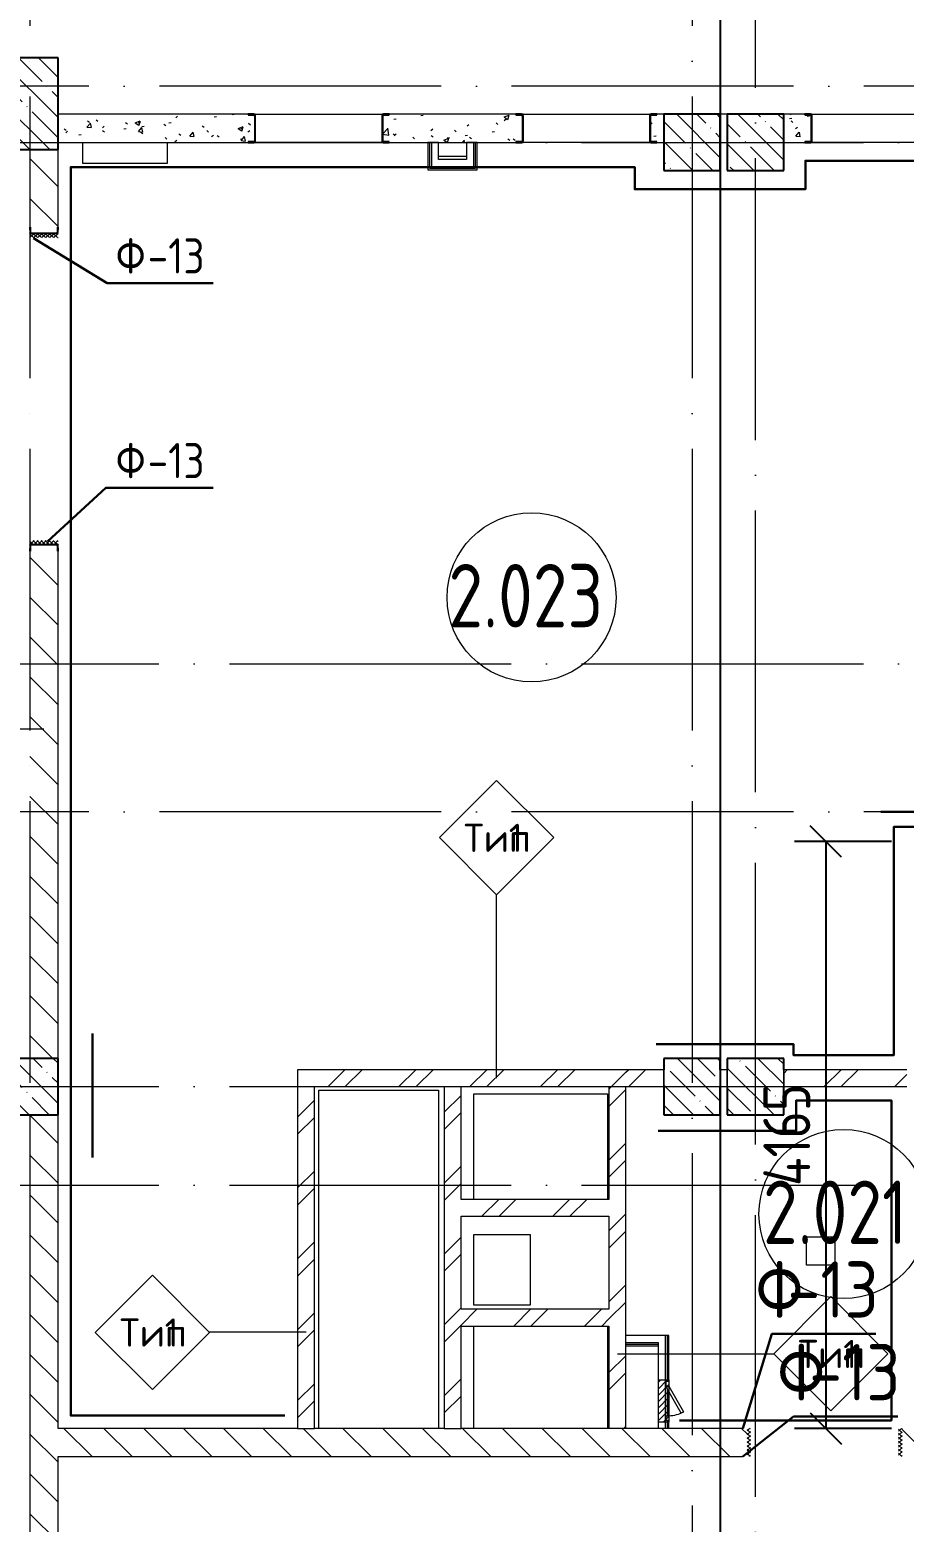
# Model space of a CAD drawing. Header units: millimetres. Extents: x -592259 to 288321, y -552984 to 293768.
# Drawn here: x 137609 to 143814, y -72401 to -61811 of the extents above; entities that cross this region are included whole.
import ezdxf

# ---------------------------------------------------------------- set-up
doc = ezdxf.new("R2010")
doc.units = ezdxf.units.MM
doc.linetypes.add('ADSK_Линия сетки', pattern=[2500, 2000, -250, 0, -250])
doc.layers.get('Defpoints').update_dxf_attribs({"color": 250})
for name, color, linetype, lineweight in [('2)Фархверки', 40, 'Continuous', 30), ('2.2)Фарх остаток.', 1, 'Continuous', 30), ('4.7) Штук. 5 вып 3.7Шт', 6, 'Continuous', 30), ('A-AREA-____-IDEN', 250, 'Continuous', 9), ('A-DETL-GENF-OTLN', 250, 'Continuous', 5), ('A-DOOR-____-MCUT', 250, 'Continuous', 5), ('A-DOOR-____-OTLN', 250, 'Continuous', 5), ('A-FLOR-____-OTLN', 250, 'Continuous', 9), ('A-WALL-____-IDEN', 250, 'Continuous', 9), ('A-WALL-____-MCUT', 250, 'Continuous', 13), ('A-WALL-____-PATT', 250, 'Continuous', 13), ('A-WALL-FNSH-MCUT', 250, 'Continuous', 13), ('I-WALL-____-OTLN', 250, 'Continuous', 9), ('S-COLS-____-MCUT', 250, 'Continuous', 25), ('S-COLS-____-OTLN', 250, 'Continuous', 9), ('S-GRID-____-OTLN', 250, 'Continuous', 9)]:
    doc.layers.add(name, color=color, linetype=linetype, lineweight=lineweight)
doc.styles.add('GOST Common_1', font='', dxfattribs={"width": 0.9, "height": 250})
doc.styles.add('ISOCPEUR', font='isocpeur.ttf', dxfattribs={"width": 0.8, "height": 100})
doc.styles.add('ISOCPEUR_3', font='isocpeur.ttf', dxfattribs={"height": 250})
doc.styles.get("Standard").update_dxf_attribs({"font": 'ГОСТ тип А.ttf'})
doc.styles.get('GOST Common_1').set_extended_font_data('GOST Common')
doc.dimstyles.new('А3', dxfattribs={"dimtxt": 333, "dimasz": 222, "dimexe": 222, "dimexo": 111, "dimgap": 111, "dimtad": 1, "dimtoh": 1, "dimdec": 0, "dimrnd": 0.0015, "dimzin": 0, "dimdsep": 46, "dimtxsty": 'Standard', "dimblk": 'OBLIQUE', "dimcen": 0, "dimclrd": 7, "dimclre": 7, "dimclrt": 7, "dimadec": 0, "dimazin": 0, "dimtfac": 1, "dimtdec": 0, "dimtofl": 0, "dimtmove": 0, "dimatfit": 3, "dimfxl": 1, "dimtolj": 1, "dimtzin": 0, "dimarcsym": 0})
pattern_1 = [(135, (28708.77, -120984.93), (-141.42136, -141.42136), [])]
pattern_2 = [(45, (28708.77, -120984.93), (-251.4472, 251.4472), []), (45, (28708.77, -120603.93), (-251.4472, 251.4472), [])]
pattern_3 = [(135, (28708.77, -120984.93), (-142.5612, -142.5612), []), (135, (28851.33, -120984.93), (-142.5612, -142.5612), [252.016, -50.403, 3.353, -47.05])]
pattern_4 = [(50, (28708.77, -120984.93), (364.3679, -31.8783), [38.1, -419.1]), (355, (28708.77, -120984.93), (-70.4859, 382.1133), [30.48, -335.28]), (100.451, (28739.14, -120987.6), (293.885, 350.2334), [32.38, -356.18]), (46.184, (28708.77, -120883.33), (542.1585, -84.0858), [57.15, -628.65]), (96.636, (28753.95, -120890.34), (474.805, 494.8554), [48.57, -534.27]), (351.184, (28708.8, -120883.33), (474.8102, 494.85), [45.72, -502.92]), (21, (28759.57, -120908.73), (303.2285, -204.53046), [38.1, -419.1]), (326, (28759.57, -120908.73), (123.6039, 368.376), [30.48, -335.28]), (71.451, (28784.84, -120925.78), (426.8341, 163.8427), [32.38, -356.18]), (37.5, (28708.77, -120984.93), (6.17665, 169.11015), [16.764, -314.452, 16.764, -323.596, -336.55]), (37.5, (28708.77, -120984.93), (6.17665, 169.11015), [-671.576, 16.764, -319.786]), (7.5, (28708.77, -120984.93), (133.63888, 200.3615), [16.764, -177.292, 16.764, -306.832, -128.27]), (7.5, (28708.77, -120984.93), (133.63888, 200.3615), [-517.652, 16.764, -111.506]), (327.5, (28595.49, -120984.93), (271.18182, -11.45836), [16.764, -110.236, 16.764, -379.476, -525.78]), (327.5, (28595.49, -120984.93), (271.18182, -11.45836), [-523.24, 16.764, -509.016]), (317.5, (28544.7, -120984.93), (296.2585, 50.85285), [16.764, -148.336, 16.764, -246.38, -373.38]), (317.5, (28544.7, -120984.93), (296.2585, 50.85285), [-428.244, 16.764, -356.616])]

# ---------------------------------------------------------------- blocks, each defined once
blk = doc.blocks.new('Дверь_СКБ_2Ст_Внутренняя1 - Н_ВВ-14_2200x2600h_Инвентарные-42571459-АР1_Кладочный план 2 этажа С2и3')
at = {"layer": 'A-DOOR-____-OTLN'}
h = blk.add_hatch(dxfattribs=at)
h.set_pattern_fill('FP_7', color=256, style=0, pattern_type=2)
h.set_pattern_definition([(45, (-921.384, 164.685), (-14.1421, 14.1421), []), (135, (-921.384, 164.685), (-14.1421, -14.1421), [])])
h.paths.add_polyline_path([(-1087.5, -100), (-1062.5, -100), (-1062.5, 100), (-1087.5, 100)])
h = blk.add_hatch(dxfattribs=at)
h.set_pattern_fill('FP_6', color=256, style=0, pattern_type=2)
h.set_pattern_definition([(135, (1201.41, 164.685), (-14.1421, -14.1421), []), (225, (1201.41, 164.685), (14.1421, -14.1421), [])])
h.paths.add_polyline_path([(1087.5, -100), (1112.5, -100), (1112.5, 100), (1087.5, 100)])
blk = doc.blocks.new('Дверь_СКБ_1Ст_Внутренняя - Д-11л_1100x2100h_С_У медблока-V3-АР1_Кладочный план 2 этажа С2и3')
at = {"layer": 'A-DOOR-____-OTLN'}
h = blk.add_hatch(dxfattribs=at)
h.set_pattern_fill('FP_20', color=256, style=0, pattern_type=2)
h.set_pattern_definition([(45, (-371.384, 164.685), (-14.1421, 14.1421), []), (135, (-371.384, 164.685), (-14.1421, -14.1421), [])])
h.paths.add_polyline_path([(-512.5, -100), (-512.5, 100), (-537.5, 100), (-537.5, -100)])
h = blk.add_hatch(dxfattribs=at)
h.set_pattern_fill('FP_19', color=256, style=0, pattern_type=2)
h.set_pattern_definition([(135, (1751.41, 164.685), (-14.14214, -14.14214), []), (225, (1751.41, 164.685), (14.14214, -14.14214), [])])
h.paths.add_polyline_path([(562.5, -100), (562.5, 100), (537.5, 100), (537.5, -100)])
blk = doc.blocks.new('BSC_Колонна _Прямоугольная - 400x400-V17-АР1_Кладочный план 2 этажа С2и3')
at = {"layer": 'S-COLS-____-OTLN', "lineweight": 5}
h = blk.add_hatch(dxfattribs=at)
h.set_pattern_fill('FP_55', color=256, style=0, pattern_type=2)
h.set_pattern_definition([(135, (-108900, -51675), (-142.56192, -142.56192), []), (135, (-108757.44, -51675), (-142.56192, -142.56192), [252.016, -50.403, 3.353, -47.05])])
h.paths.add_polyline_path([(-200, -200), (200, -200), (200, 200), (-200, 200)])
at = {"layer": 'S-COLS-____-MCUT'}
for p, q in [((200, 200), (-200, 200)), ((-200, 200), (-200, -200)), ((200, -200), (200, 200)), ((-200, -200), (200, -200))]:
    blk.add_line(p, q, dxfattribs=at)
blk = doc.blocks.new('BSC_Колонна _Прямоугольная - 400x400-V18-АР1_Кладочный план 2 этажа С2и3')
at = {"layer": 'S-COLS-____-OTLN', "lineweight": 5}
h = blk.add_hatch(dxfattribs=at)
h.set_pattern_fill('FP_56', color=256, style=0, pattern_type=2)
h.set_pattern_definition([(135, (-113600, -58375), (-142.56192, -142.56192), []), (135, (-113457.44, -58375), (-142.56192, -142.56192), [252.016, -50.403, 3.353, -47.05])])
h.paths.add_polyline_path([(-200, -200), (200, -200), (200, 200), (-200, 200)])
at = {"layer": 'S-COLS-____-MCUT'}
for p, q in [((200, 200), (-200, 200)), ((-200, 200), (-200, -200)), ((200, -200), (200, 200)), ((-200, -200), (200, -200))]:
    blk.add_line(p, q, dxfattribs=at)
blk = doc.blocks.new('BSC_Колонна _Прямоугольная - 400x650-31474463-АР1_Кладочный план 2 этажа С2и3')
at = {"layer": 'S-COLS-____-OTLN', "lineweight": 5}
h = blk.add_hatch(dxfattribs=at)
h.set_pattern_fill('FP_57', color=256, style=0, pattern_type=2)
h.set_pattern_definition([(315, (108900, 58650), (142.56192, 142.56192), []), (315, (108757.44, 58650), (142.56192, 142.56192), [252.016, -50.403, 3.353, -47.05])])
h.paths.add_polyline_path([(-200, 325), (-200, -325), (200, -325), (200, 325)])
at = {"layer": 'S-COLS-____-MCUT'}
for p, q in [((200, 325), (-200, 325)), ((-200, 325), (-200, -325)), ((200, -325), (200, 325)), ((-200, -325), (200, -325))]:
    blk.add_line(p, q, dxfattribs=at)
blk = doc.blocks.new('ADSK_КолоннаНесущая_Швеллер_Гнутый_ГОСТ 8278-83 - 200х50х4_таб_1 2-38569602-АР1_Кладочный план 2 этажа С2и3')
at = {"layer": 'S-COLS-____-MCUT'}
for p, q in [((-10.1, 90), (-10.1, -90)), ((-6.1, -90), (-6.1, 90)), ((39.9, 100), (-0.1, 100)), ((-0.1, 96), (39.9, 96)), ((39.9, 96), (39.9, 100)), ((39.9, -96), (-0.1, -96)), ((-0.1, -100), (39.9, -100)), ((39.9, -100), (39.9, -96))]:
    blk.add_line(p, q, dxfattribs=at)
for centre, radius, start, end in [((-0.1, 90), 10, 90, 180), ((-0.1, 90), 6, 90, 180), ((-0.1, -90), 10, 180, 270), ((-0.1, -90), 6, 180, 270)]:
    blk.add_arc(centre, radius, start, end, dxfattribs=at)
blk = doc.blocks.new('ADSK_КолоннаНесущая_Швеллер_Гнутый_ГОСТ 8278-83 - 200х50х4_таб_1 2-V54-АР1_Кладочный план 2 этажа С2и3')
at = {"layer": 'S-COLS-____-MCUT'}
for p, q in [((-6.1, -90), (-6.1, 90)), ((-0.1, 96), (39.9, 96)), ((39.9, 100), (19.9, 100)), ((39.9, 96), (39.9, 100)), ((39.9, -96), (-0.1, -96)), ((19.9, -100), (39.9, -100)), ((39.9, -100), (39.9, -96))]:
    blk.add_line(p, q, dxfattribs=at)
for centre, radius, start, end in [((-0.1, 90), 10, 90.70441, 180), ((-0.1, 90), 6, 90, 180), ((-0.1, -90), 10, 180, 270), ((-0.1, -90), 6, 180, 270)]:
    blk.add_arc(centre, radius, start, end, dxfattribs=at)
blk = doc.blocks.new('ADSK_КолоннаНесущая_Швеллер_Гнутый_ГОСТ 8278-83 - 200х50х4_таб_1 2-V55-АР1_Кладочный план 2 этажа С2и3')
at = {"layer": 'S-COLS-____-MCUT'}
for p, q in [((-6.1, -90), (-6.1, 90)), ((-0.1, 96), (39.9, 96)), ((39.9, 100), (19.9, 100)), ((39.9, 96), (39.9, 100)), ((39.9, -96), (-0.1, -96)), ((19.9, -100), (39.9, -100)), ((39.9, -100), (39.9, -96))]:
    blk.add_line(p, q, dxfattribs=at)
for centre, radius, start, end in [((-0.1, 90), 10, 90, 180), ((-0.1, 90), 6, 90, 180), ((-0.1, -90), 10, 180, 269.29559), ((-0.1, -90), 6, 180, 270)]:
    blk.add_arc(centre, radius, start, end, dxfattribs=at)
blk = doc.blocks.new('АР_Люк - ЛРС_ВК_300х400_внутренний_RAL 9003-43044846-АР1_Кладочный план 2 этажа С2и3')
at = {"layer": 'A-DOOR-____-OTLN'}
h = blk.add_hatch(dxfattribs=at)
h.set_pattern_fill('FP_89', color=256, style=0, pattern_type=2)
h.set_pattern_definition([(315, (125, 0), (-22.6274, -22.6274), [])])
h.paths.add_polyline_path([(-25, -38), (275, -38), (275, 37), (-25, 37)])
at = {"layer": 'A-DETL-GENF-OTLN'}
for p, q in [((-25, 37), (275, 37)), ((-25, -38), (-25, 37)), ((275, 37), (275, -38)), ((275, -38), (-25, -38))]:
    blk.add_line(p, q, dxfattribs=at)
at = {"layer": 'A-DOOR-____-MCUT'}
for p, q in [((-15, -38), (-15, -18)), ((-15, -18), (20, -18)), ((20, -38), (-15, -38)), ((20, -18), (20, -38)), ((38, -125), (220, -20)), ((230, -38), (48, -142)), ((220, -20), (230, -38)), ((230, -18), (265, -18)), ((230, -38), (230, -18)), ((265, -38), (230, -38)), ((265, -18), (265, -38)), ((48, -142), (38, -125))]:
    blk.add_line(p, q, dxfattribs=at)
blk.add_arc((230, -38), 210, 180, 210, dxfattribs=at)
blk = doc.blocks.new('AAR_СКБ_Марка_Помещения_мал - Номер-28977439-АР1_Кладочный план 2 этажа С2и3')
at = {"layer": 'A-AREA-____-IDEN'}
blk.add_circle((-0.028, 0), 3, dxfattribs=at)
blk = doc.blocks.new('ADSK_Марка_Стена - Типоразмер_ADSK_Марка-30564887-АР1_Кладочный план 2 этажа С2и3')
at = {"layer": 'A-WALL-____-IDEN'}
for p, q in [((-0.16, 4.37), (-4.21, 0.31)), ((3.9, 0.31), (-0.16, 4.37)), ((-4.21, 0.31), (-0.16, -3.74)), ((-0.16, -3.74), (3.9, 0.31))]:
    blk.add_line(p, q, dxfattribs=at)
blk = doc.blocks.new('_Oblique')
at = {"color": 0, "linetype": 'ByBlock', "lineweight": -2}
blk.add_line((-0.5, -0.5), (0.5, 0.5), dxfattribs=at)
blk = doc.blocks.new('*D5523')
at = {"color": 7, "lineweight": -2, "transparency": 16777216}
for p, q in [((143723, -67570), (143036, -67570)), ((143258, -67570), (143258, -71735)), ((143723, -71735), (143036, -71735))]:
    blk.add_line(p, q, dxfattribs=at)
at = {"layer": 'Defpoints', "color": 0, "transparency": 16777216}
for p in [(143834, -67570), (143258, -71735), (143834, -71735)]:
    blk.add_point(p, dxfattribs=at)
at = {"color": 7, "lineweight": -2, "transparency": 16777216, "xscale": 222, "yscale": 222, "zscale": 222}
for p, rotation in [((143258, -67570), 90), ((143258, -71735), 270)]:
    blk.add_blockref('_Oblique', p, dxfattribs=dict(at, rotation=rotation))
at = {"color": 7, "transparency": 16777216, "insert": (142981, -69652), "char_height": 333, "attachment_point": 5, "rotation": 90}
blk.add_mtext('\\A1;4165', dxfattribs=at)

msp = doc.modelspace()

# ---------------------------------------------------------------- hatches: boundary and pattern name
at = {"layer": 'A-WALL-____-PATT', "lineweight": 15}
h = msp.add_hatch(dxfattribs=at)
h.set_pattern_fill('FP_83', color=256, style=0, pattern_type=2)
h.set_pattern_definition(pattern_4)
h.paths.add_polyline_path([(142108.7722, -62609.9342), (142108.7722, -62409.9347), (142008.7722, -62409.9347), (142008.7722, -62609.9341)])
h.paths.add_polyline_path([(141108.7723, -62609.934), (141108.7723, -62409.934), (140108.7722, -62409.9339), (140108.7722, -62609.9339), (140739.2739, -62609.934)])
h.paths.add_polyline_path([(139208.7723, -62609.9338), (139208.7723, -62409.9338), (137808.7722, -62409.9336), (137808.7722, -62609.9336), (137890.3283, -62609.9336)])
h = msp.add_hatch(dxfattribs=at)
h.set_pattern_fill('FP_83', color=256, style=0, pattern_type=2)
h.set_pattern_definition(pattern_4)
h.paths.add_polyline_path([(145058.7722, -62609.9347), (145058.7722, -62409.9347), (144058.7722, -62409.9347), (144058.7722, -62609.9347), (145012.6925, -62609.9347)])
h.paths.add_polyline_path([(142958.7503, -62609.9347), (143158.7722, -62609.9347), (143158.7722, -62409.9347), (142958.7503, -62409.9347)])
h.paths.add_polyline_path([(145958.7722, -62609.9347), (146308.7503, -62609.9347), (146308.7503, -62409.9347), (145958.7722, -62409.9347), (145958.7722, -62530.9962)])
h = msp.add_hatch(dxfattribs=at)
h.set_pattern_fill('FP_1', color=256, style=0, pattern_type=2)
h.set_pattern_definition(pattern_1)
h.paths.add_polyline_path([(137808.7722, -69109.9342), (137808.7722, -65459.9347), (137608.7722, -65459.9347), (137608.7722, -69109.9342)])
h.paths.add_polyline_path([(137808.7722, -63259.9347), (137808.7722, -62659.9342), (137608.7722, -62659.9342), (137608.7722, -63259.9347)])
h = msp.add_hatch(dxfattribs=at)
h.set_pattern_fill('FP_12', color=256, style=0, pattern_type=2)
h.set_pattern_definition(pattern_2)
h.paths.add_polyline_path([(139628.8181, -69309.9342), (141838.7722, -69309.9342), (141838.7722, -69189.9342), (139508.8181, -69189.9342), (139508.8181, -69309.9342)])
h = msp.add_hatch(dxfattribs=at)
h.set_pattern_fill('FP_12', color=256, style=0, pattern_type=2)
h.set_pattern_definition(pattern_2)
h.paths.add_polyline_path([(143833.7722, -69309.9342), (143833.7722, -69189.9342), (142958.7652, -69189.9342), (142958.7652, -69309.9342)])
h.paths.add_polyline_path([(142558.7652, -69309.9342), (142558.7652, -69189.9342), (142508.7722, -69189.9342), (142508.7722, -69309.9342)])
h.paths.add_polyline_path([(141838.7722, -69309.9342), (142108.7722, -69309.9342), (142108.7722, -69189.9342), (141838.7722, -69189.9342)])
h = msp.add_hatch(dxfattribs=at)
h.set_pattern_fill('FP_12', color=256, style=0, pattern_type=2)
h.set_pattern_definition(pattern_2)
h.paths.add_polyline_path([(139508.8181, -71734.9336), (139628.8181, -71734.9336), (139628.8181, -69309.9342), (139508.8181, -69309.9342), (139508.8181, -70090.9251)])
h = msp.add_hatch(dxfattribs=at)
h.set_pattern_fill('FP_12', color=256, style=0, pattern_type=2)
h.set_pattern_definition(pattern_2)
h.paths.add_polyline_path([(140548.8181, -71734.9336), (140668.8181, -71734.9336), (140668.8181, -69309.9342), (140548.8181, -69309.9342), (140548.8181, -70090.9251)])
h = msp.add_hatch(dxfattribs=at)
h.set_pattern_fill('FP_12', color=256, style=0, pattern_type=2)
h.set_pattern_definition(pattern_2)
h.paths.add_polyline_path([(141838.8181, -71734.9336), (141838.8181, -69309.9342), (141718.8181, -69309.9342), (141718.8181, -71734.9336)])
h = msp.add_hatch(dxfattribs=at)
h.set_pattern_fill('FP_1', color=256, style=0, pattern_type=2)
h.set_pattern_definition(pattern_1)
h.paths.add_polyline_path([(137608.8181, -80809.9347), (137808.8181, -80809.9347), (137808.7722, -75659.9347), (137608.8181, -75659.9347), (137608.8181, -80170.8304)])
h.paths.add_polyline_path([(137808.8181, -75259.9347), (137808.7722, -74959.9347), (137608.8181, -74959.9347), (137608.8181, -75259.9347), (137808.7722, -75259.9347)])
h.paths.add_polyline_path([(137608.8181, -72759.9347), (137808.8181, -72759.9347), (137808.7722, -69509.9347), (137608.8181, -69509.9347), (137608.8181, -72729.9347)])
h = msp.add_hatch(dxfattribs=at)
h.set_pattern_fill('FP_12', color=256, style=0, pattern_type=2)
h.set_pattern_definition(pattern_2)
h.paths.add_polyline_path([(140668.8181, -70229.9347), (141718.8181, -70229.9347), (141718.8181, -70109.9347), (140668.8181, -70109.9347)])
h = msp.add_hatch(dxfattribs=at)
h.set_pattern_fill('FP_12', color=256, style=0, pattern_type=2)
h.set_pattern_definition(pattern_2)
h.paths.add_polyline_path([(140668.8181, -71009.9347), (141718.8181, -71009.9347), (141718.8181, -70889.9347), (140668.8181, -70889.9347)])
h = msp.add_hatch(dxfattribs=at)
h.set_pattern_fill('FP_1', color=256, style=0, pattern_type=2)
h.set_pattern_definition(pattern_1)
h.paths.add_polyline_path([(152858.7718, -71934.9336), (152858.7718, -71734.9336), (143798.7722, -71734.9336), (143798.7722, -71934.9336), (150710.5839, -71934.9336)])
h.paths.add_polyline_path([(140739.2739, -71934.9336), (142698.7722, -71934.9336), (142698.7722, -71734.9336), (137808.8181, -71734.9336), (137808.8181, -71934.9336), (139314.8011, -71934.9336)])
at = {"layer": 'S-COLS-____-OTLN', "lineweight": 5}
h = msp.add_hatch(dxfattribs=at)
h.set_pattern_fill('FP_40', color=256, style=0, pattern_type=2)
h.set_pattern_definition(pattern_3)
h.paths.add_polyline_path([(142958.7722, -62809.9347), (142958.7722, -62409.9347), (142558.7722, -62409.9347), (142558.7722, -62809.9347)])
h = msp.add_hatch(dxfattribs=at)
h.set_pattern_fill('FP_40', color=256, style=0, pattern_type=2)
h.set_pattern_definition(pattern_3)
h.paths.add_polyline_path([(142508.7722, -69509.9347), (142508.7722, -69109.9347), (142108.7722, -69109.9347), (142108.7722, -69509.9347), (142163.7468, -69509.9347)])
h = msp.add_hatch(dxfattribs=at)
h.set_pattern_fill('FP_40', color=256, style=0, pattern_type=2)
h.set_pattern_definition(pattern_3)
h.paths.add_polyline_path([(142558.7722, -69509.9342), (142958.7722, -69509.9342), (142958.7722, -69109.9342), (142558.7722, -69109.9342), (142558.7722, -69309.9342)])

# ---------------------------------------------------------------- linework, layer by layer
at = {"color": 1}
msp.add_lwpolyline([(190155.0591, -52485.6421), (142508.7722, -52485.6421), (142508.7722, -125419.5315), (190155.0591, -125419.5315)], close=True, dxfattribs=at)
at = {"layer": '2)Фархверки'}
for points in [[(137633.6825, -63288.7355), (138157.7845, -63607.9599), (138209.2463, -63607.9599), (138909.2463, -63607.9599)], [(137733.7615, -65442.451), (138148.3906, -65060.4904), (138209.2463, -65060.4904), (138909.2463, -65060.4904)]]:
    msp.add_lwpolyline(points, dxfattribs=at)
at = {"layer": '2.2)Фарх остаток.'}
for points in [[(142668.7722, -71734.9336), (142875.2917, -71063.8462), (142913.6925, -71063.8462), (143613.6925, -71063.8462)], [(142668.7722, -71934.9336), (143029.4912, -71650.9253), (143067.892, -71650.9253), (143767.892, -71650.9253)]]:
    msp.add_lwpolyline(points, dxfattribs=at)
at = {"layer": '4.7) Штук. 5 вып 3.7Шт'}
for points in [[(139417.8384, -71644.5195), (137898.6504, -71644.5195), (137898.6504, -62784.4899), (141901.6238, -62784.4899), (141901.6238, -62942.0476), (143113.141, -62942.0476), (143113.141, -62739.7908), (144090.2055, -62739.7908)], [(144408.7234, -62877.4848), (144408.7234, -67465.3562), (143741.2315, -67465.3562), (143741.2315, -69086.3125), (143027.6304, -69086.3125), (143027.6304, -69007.9623), (142053.5194, -69007.9623)], [(142218.844, -71679.0513), (143723.4886, -71679.0513), (143723.4886, -69407.3585), (143048.1701, -69407.3585), (143048.1701, -69623.1492), (142067.9195, -69623.1492)]]:
    msp.add_lwpolyline(points, dxfattribs=at)
at = {"layer": '4.7) Штук. 5 вып 3.7Шт', "color": 30, "true_color": 0xf26722}
for points in [[(143647.8631, -67359.9342), (144230.1176, -67359.9342)], [(138054.3812, -69813.8465), (138054.3812, -68932.6842)]]:
    msp.add_lwpolyline(points, dxfattribs=at)
at = {"layer": 'A-FLOR-____-OTLN'}
for p, q in [((142558.7722, -62409.9336), (142508.7722, -62409.9336)), ((137983.8431, -62760.1132), (137983.8431, -62610.1132)), ((137983.8431, -62610.1132), (138583.8431, -62610.1132)), ((138583.8431, -62610.1132), (138583.8431, -62760.1132)), ((140508.7722, -62610.1132), (140708.7722, -62610.1132)), ((138583.8431, -62760.1132), (137983.8431, -62760.1132)), ((140708.7722, -62710.1132), (140508.7722, -62710.1132)), ((139658.7722, -71734.9336), (139658.7722, -69334.9336)), ((139658.7722, -69334.9336), (140508.7722, -69334.9336)), ((140508.7722, -69334.9336), (140508.7722, -71734.9336)), ((140758.7722, -70109.9342), (140758.7722, -69359.9342)), ((140758.7722, -69359.9342), (141708.7722, -69359.9342)), ((141708.7722, -69359.9342), (141708.7722, -70109.9342)), ((140758.7722, -70859.9342), (140758.7722, -70359.9342)), ((140758.7722, -70359.9342), (141158.7722, -70359.9342)), ((141158.7722, -70359.9342), (141158.7722, -70859.9342)), ((143120.7268, -70576.9501), (143120.7268, -70376.9501)), ((143120.7268, -70376.9501), (143320.7268, -70376.9501)), ((143320.7268, -70376.9501), (143320.7268, -70576.9501)), ((143320.7268, -70576.9501), (143120.7268, -70576.9501)), ((141158.7722, -70859.9342), (140758.7722, -70859.9342)), ((140758.7722, -71734.9336), (140758.7722, -71009.9347)), ((141708.7722, -71009.9347), (141708.7722, -71734.9336))]:
    msp.add_line(p, q, dxfattribs=at)
at = {"layer": 'A-WALL-____-IDEN'}
for p, q in [((137708.7722, -66773.9602), (136423.1472, -66773.9602)), ((140920.8783, -69249.9342), (140920.8783, -67948.6842)), ((139568.8181, -71053.5712), (138884.3317, -71053.5712)), ((141778.8181, -71205.726), (142887.7443, -71205.726))]:
    msp.add_line(p, q, dxfattribs=at)
at = {"layer": 'A-WALL-____-MCUT', "color": 7, "lineweight": 15}
for p, q in [((139208.7723, -62409.9338), (137808.7722, -62409.9336)), ((139208.7723, -62609.9338), (139208.7723, -62409.9338)), ((141108.7723, -62409.934), (140108.7722, -62409.9339)), ((140108.7722, -62409.9339), (140108.7722, -62609.9339)), ((141108.7723, -62609.934), (141108.7723, -62409.934)), ((142108.7722, -62409.9342), (142008.7722, -62409.9341)), ((142008.7722, -62409.9341), (142008.7722, -62609.9341)), ((143158.7722, -62409.9347), (142958.7503, -62409.9347)), ((142958.7503, -62409.9347), (142958.7503, -62609.9347)), ((143158.7722, -62609.9347), (143158.7722, -62409.9347)), ((137808.7722, -62609.9336), (139208.7723, -62609.9338)), ((137808.7722, -63229.9347), (137808.7722, -62659.9342)), ((140108.7722, -62609.9339), (141108.7723, -62609.934)), ((142008.7722, -62609.9341), (142108.7722, -62609.9342)), ((142958.7503, -62609.9347), (143158.7722, -62609.9347)), ((137808.7722, -69109.9342), (137808.7722, -65489.9347)), ((142108.7722, -69189.9342), (139508.8181, -69189.9342)), ((139508.8181, -69189.9342), (139508.8181, -71734.9336)), ((142558.7652, -69189.9342), (142508.7722, -69189.9342)), ((143833.7722, -69189.9342), (142958.7652, -69189.9342)), ((139628.8181, -69309.9342), (140548.8181, -69309.9342)), ((139628.8181, -71734.9336), (139628.8181, -69309.9342)), ((140548.8181, -69309.9342), (140548.8181, -71734.9336)), ((140668.8181, -69309.9342), (141718.8181, -69309.9342)), ((140668.8181, -70109.9347), (140668.8181, -69309.9342)), ((141718.8181, -69309.9342), (141718.8181, -70109.9347)), ((141838.7722, -69309.9342), (142108.7722, -69309.9342)), ((141838.8181, -71734.9336), (141838.8181, -69309.9342)), ((142508.7722, -69309.9342), (142558.7652, -69309.9342)), ((142958.7652, -69309.9342), (143833.7722, -69309.9342)), ((137608.8181, -69509.9347), (137608.8181, -72729.9347)), ((137808.8181, -71734.9336), (137808.8181, -69509.9347)), ((141718.8181, -70109.9347), (140668.8181, -70109.9347)), ((140668.8181, -70889.9347), (140668.8181, -70229.9347)), ((140668.8181, -70229.9347), (141718.8181, -70229.9347)), ((141718.8181, -70229.9347), (141718.8181, -70889.9347)), ((141718.8181, -70889.9347), (140668.8181, -70889.9347)), ((140668.8181, -71734.9336), (140668.8181, -71009.9347)), ((140668.8181, -71009.9347), (141718.8181, -71009.9347)), ((141718.8181, -71009.9347), (141718.8181, -71734.9336)), ((139508.8181, -71734.9336), (137808.8181, -71734.9336)), ((140548.8181, -71734.9336), (139628.8181, -71734.9336)), ((142668.7722, -71734.9336), (140668.8181, -71734.9336)), ((137808.8181, -71934.9336), (142668.7722, -71934.9336)), ((137808.8181, -72729.9347), (137808.8181, -71934.9336))]:
    msp.add_line(p, q, dxfattribs=at)
at = {"layer": 'A-WALL-____-MCUT', "color": 42, "lineweight": 15}
for p, q in [((140446.2722, -62609.9336), (140446.2722, -62792.8468)), ((140771.2722, -62792.8468), (140771.2722, -62610.1132)), ((140446.2722, -62792.8468), (140771.2722, -62792.8468)), ((141838.8181, -71137.4347), (142068.8181, -71137.4347)), ((142131.3181, -71074.9347), (142131.3181, -71399.9336)), ((142131.3181, -71434.9336), (142131.3181, -71442.1505)), ((142131.3181, -71453.2829), (142131.3181, -71644.9336)), ((142131.3181, -71679.9336), (142131.3181, -71734.9336))]:
    msp.add_line(p, q, dxfattribs=at)
at = {"layer": 'A-WALL-____-MCUT', "color": 30, "lineweight": 15}
for p, q in [((140508.7722, -62609.9336), (140458.7722, -62609.9336)), ((140458.7722, -62609.9336), (140458.7722, -62780.3468)), ((140508.7722, -62730.3468), (140508.7722, -62609.9336)), ((140708.7722, -62610.1132), (140708.7722, -62730.3468)), ((140758.7722, -62610.1132), (140708.7722, -62610.1132)), ((140758.7722, -62780.3468), (140758.7722, -62610.1132)), ((140458.7722, -62780.3468), (140758.7722, -62780.3468)), ((140708.7722, -62730.3468), (140508.7722, -62730.3468)), ((142118.8181, -71074.9347), (141838.8181, -71074.9347)), ((141838.8181, -71124.9347), (142068.8181, -71124.9347)), ((142068.8181, -71124.9347), (142068.8181, -71734.9336)), ((142118.8181, -71074.9347), (142118.8181, -71734.9336))]:
    msp.add_line(p, q, dxfattribs=at)
at = {"layer": 'A-WALL-____-MCUT', "lineweight": 15}
for p, q in [((142108.7722, -69309.9342), (142108.7722, -69189.9342)), ((142508.7722, -69189.9342), (142508.7722, -69309.9342)), ((142558.7652, -69309.9342), (142558.7652, -69189.9342)), ((142958.7652, -69189.9342), (142958.7652, -69309.9342)), ((139508.8181, -71734.9336), (139628.8181, -71734.9336)), ((140548.8181, -71734.9336), (140668.8181, -71734.9336))]:
    msp.add_line(p, q, dxfattribs=at)
at = {"layer": 'A-WALL-FNSH-MCUT', "lineweight": 15}
for p, q in [((140458.7722, -62609.9336), (140433.7722, -62609.9336)), ((140433.7722, -62609.9336), (140433.7722, -62805.3468)), ((140783.7722, -62610.1132), (140758.7722, -62610.1132)), ((140783.7722, -62805.3468), (140783.7722, -62610.1132)), ((140433.7722, -62805.3468), (140783.7722, -62805.3468)), ((141838.8181, -71149.9347), (142068.8181, -71149.9347)), ((142143.8181, -71074.9347), (142118.8181, -71074.9347)), ((142143.8181, -71399.9336), (142143.8181, -71074.9347)), ((142143.8181, -71644.9336), (142143.8181, -71474.9336)), ((142143.8181, -71734.9336), (142143.8181, -71679.9336))]:
    msp.add_line(p, q, dxfattribs=at)
at = {"layer": 'I-WALL-____-OTLN', "lineweight": 15}
for p, q in [((139208.7723, -62409.9338), (140108.7722, -62409.9339)), ((141108.7723, -62409.934), (142008.7722, -62409.9341)), ((143158.7722, -62409.9347), (144058.7722, -62409.9347)), ((140108.7722, -62609.9339), (139208.7723, -62609.9338)), ((142008.7722, -62609.9341), (141108.7723, -62609.934)), ((144058.7722, -62609.9347), (143158.7722, -62609.9347))]:
    msp.add_line(p, q, dxfattribs=at)
at = {"layer": 'S-COLS-____-MCUT'}
for p, q in [((142958.7722, -62409.9347), (142558.7722, -62409.9347)), ((142558.7722, -62409.9347), (142558.7722, -62809.9347)), ((142958.7722, -62809.9347), (142958.7722, -62409.9347)), ((142558.7722, -62809.9347), (142958.7722, -62809.9347)), ((142508.7722, -69109.9347), (142108.7722, -69109.9347)), ((142108.7722, -69109.9347), (142108.7722, -69189.9342)), ((142508.7722, -69189.9342), (142508.7722, -69109.9347)), ((142958.7722, -69109.9342), (142558.7722, -69109.9342)), ((142558.7722, -69109.9342), (142558.7722, -69189.9342)), ((142958.7722, -69189.9342), (142958.7722, -69109.9342)), ((142108.7722, -69309.9342), (142108.7722, -69509.9347)), ((142508.7722, -69509.9347), (142508.7722, -69309.9342)), ((142558.7722, -69309.9342), (142558.7722, -69509.9342)), ((142958.7722, -69509.9342), (142958.7722, -69309.9342)), ((142108.7722, -69509.9347), (142508.7722, -69509.9347)), ((142558.7722, -69509.9342), (142958.7722, -69509.9342))]:
    msp.add_line(p, q, dxfattribs=at)
at = {"layer": 'S-COLS-____-OTLN'}
for p, q in [((142108.7722, -69189.9342), (142108.7722, -69309.9342)), ((142508.7722, -69309.9342), (142508.7722, -69189.9342)), ((142558.7722, -69189.9342), (142558.7722, -69309.9342)), ((142958.7722, -69309.9342), (142958.7722, -69189.9342))]:
    msp.add_line(p, q, dxfattribs=at)
at = {"layer": 'S-GRID-____-OTLN', "linetype": 'ADSK_Линия сетки'}
for p, q in [((137608.7722, -59782.9296), (137608.7722, -124723.7741)), ((142308.7722, -59782.9296), (142308.7722, -123453.7741)), ((142758.7722, -124723.7741), (142758.7722, -61052.9296)), ((185529.6518, -62209.9342), (128028.7722, -62209.9342)), ((94022.7944, -62609.9342), (184259.6518, -62609.9342)), ((94022.7944, -66309.9342), (185529.6518, -66309.9342)), ((185529.6518, -67359.9342), (128028.7722, -67359.9342)), ((94022.7944, -69309.9342), (185529.6518, -69309.9342)), ((94022.7944, -70009.9342), (185529.6518, -70009.9342))]:
    msp.add_line(p, q, dxfattribs=at)

# ---------------------------------------------------------------- block references
at = {"layer": 'A-AREA-____-IDEN', "xscale": 200, "yscale": 200, "zscale": 99.99999999999993}
for p in [(141175.0362, -65838.1466), (143389.0698, -70213.9883)]:
    msp.add_blockref('AAR_СКБ_Марка_Помещения_мал - Номер-28977439-АР1_Кладочный план 2 этажа С2и3', p, dxfattribs=at)
at = {"layer": 'A-DOOR-____-OTLN', "color": 255, "rotation": 89.99999999999986}
msp.add_blockref('Дверь_СКБ_2Ст_Внутренняя1 - Н_ВВ-14_2200x2600h_Инвентарные-42571459-АР1_Кладочный план 2 этажа С2и3', (137708.7722, -64372.4347), dxfattribs=at)
at = {"layer": 'A-DOOR-____-OTLN', "color": 250, "rotation": 90.00000000000121}
msp.add_blockref('АР_Люк - ЛРС_ВК_300х400_внутренний_RAL 9003-43044846-АР1_Кладочный план 2 этажа С2и3', (142106.3181, -71664.9336), dxfattribs=at)
at = {"layer": 'A-DOOR-____-OTLN', "color": 255}
msp.add_blockref('Дверь_СКБ_1Ст_Внутренняя - Д-11л_1100x2100h_С_У медблока-V3-АР1_Кладочный план 2 этажа С2и3', (143236.2722, -71834.9336), dxfattribs=at)
at = {"layer": 'A-WALL-____-IDEN', "xscale": 99.99999999999993, "yscale": 99.99999999999993, "zscale": 99.99999999999993}
for p in [(140936.5033, -67574.2173), (138494.2398, -71084.8212), (143309.0862, -71236.976)]:
    msp.add_blockref('ADSK_Марка_Стена - Типоразмер_ADSK_Марка-30564887-АР1_Кладочный план 2 этажа С2и3', p, dxfattribs=at)
at = {"layer": 'S-COLS-____-OTLN'}
for name, p, rotation in [('BSC_Колонна _Прямоугольная - 400x650-31474463-АР1_Кладочный план 2 этажа С2и3', (137608.7722, -62334.9342), 180), ('ADSK_КолоннаНесущая_Швеллер_Гнутый_ГОСТ 8278-83 - 200х50х4_таб_1 2-38569602-АР1_Кладочный план 2 этажа С2и3', (139198.6722, -62509.9932), 180), ('ADSK_КолоннаНесущая_Швеллер_Гнутый_ГОСТ 8278-83 - 200х50х4_таб_1 2-38569602-АР1_Кладочный план 2 этажа С2и3', (141098.6722, -62509.9932), 180), ('ADSK_КолоннаНесущая_Швеллер_Гнутый_ГОСТ 8278-83 - 200х50х4_таб_1 2-38569602-АР1_Кладочный план 2 этажа С2и3', (143148.6722, -62509.9932), 180), ('ADSK_КолоннаНесущая_Швеллер_Гнутый_ГОСТ 8278-83 - 200х50х4_таб_1 2-V55-АР1_Кладочный план 2 этажа С2и3', (137708.8181, -63249.8347), 90.00000000000301), ('ADSK_КолоннаНесущая_Швеллер_Гнутый_ГОСТ 8278-83 - 200х50х4_таб_1 2-V54-АР1_Кладочный план 2 этажа С2и3', (137708.8181, -65470.0347), 269.9999999999985)]:
    msp.add_blockref(name, p, dxfattribs=dict(at, rotation=rotation))
for name, p in [('ADSK_КолоннаНесущая_Швеллер_Гнутый_ГОСТ 8278-83 - 200х50х4_таб_1 2-38569602-АР1_Кладочный план 2 этажа С2и3', (140118.8722, -62509.9336)), ('ADSK_КолоннаНесущая_Швеллер_Гнутый_ГОСТ 8278-83 - 200х50х4_таб_1 2-38569602-АР1_Кладочный план 2 этажа С2и3', (142018.8722, -62509.9336)), ('BSC_Колонна _Прямоугольная - 400x400-V18-АР1_Кладочный план 2 этажа С2и3', (142308.7722, -62609.9347)), ('BSC_Колонна _Прямоугольная - 400x400-V17-АР1_Кладочный план 2 этажа С2и3', (137608.7722, -69309.9347))]:
    msp.add_blockref(name, p, dxfattribs=at)

# ---------------------------------------------------------------- texts
at = {"layer": '2)Фархверки', "char_height": 250, "attachment_point": 1, "style": 'GOST Common_1'}
for s, insert, width in [('\\fGOST Common|b0|i0|c204|p34|;\\W.9;Ф', (138218.3155, -63290.1223), 274.177125), ('-13', (138444.5342, -63290.1223), 526.708687), ('\\fGOST Common|b0|i0|c204|p34|;\\W.9;Ф', (138218.3155, -64742.6528), 274.177125), ('-13', (138444.5342, -64742.6528), 526.708687)]:
    msp.add_mtext(s, dxfattribs=dict(at, insert=insert, width=width))
at = {"layer": '2.2)Фарх остаток.', "char_height": 400, "attachment_point": 1, "style": 'GOST Common_1'}
for s, insert, width in [('\\fGOST Common|b0|i0|c204|p34|;\\W.9;Ф', (142759.1686, -70549.8171), 274.177125), ('-13', (142985.3874, -70549.8171), 526.708687), ('\\fGOST Common|b0|i0|c204|p34|;\\W.9;Ф', (142913.3682, -71136.8962), 274.177125), ('-13', (143139.5869, -71136.8962), 526.708687)]:
    msp.add_mtext(s, dxfattribs=dict(at, insert=insert, width=width))
at = {"layer": 'A-AREA-____-IDEN', "char_height": 450, "attachment_point": 1, "style": 'ISOCPEUR'}
for s, insert, width in [('2.023', (140579.5188, -65601.1968), 654.177), ('2.021', (142811.9525, -69977.0385), 609.2825)]:
    msp.add_mtext(s, dxfattribs=dict(at, insert=insert, width=width))
at = {"layer": 'A-WALL-____-IDEN', "char_height": 200, "attachment_point": 1, "style": 'ISOCPEUR_3'}
for s, insert, width in [('Тип', (140688.2224, -67444.5486), 387.215062), (' 1', (141007.7068, -67444.5486), 190.801625), ('Тип', (138245.959, -70955.1526), 387.215062), (' 1', (138565.4434, -70955.1526), 190.801625), ('Тип', (143060.8053, -71107.3073), 387.215062), (' 1', (143380.2897, -71107.3073), 190.801625)]:
    msp.add_mtext(s, dxfattribs=dict(at, insert=insert, width=width))

# ---------------------------------------------------------------- dimensions: what is measured, and where the dimension line sits
dim = msp.add_linear_dim(base=(143258.2317, -71734.9336), p1=(143833.7722, -67569.9347), p2=(143833.7722, -71734.9336), angle=90, dimstyle='А3')
dim.commit()
dim.dimension.update_dxf_attribs({"geometry": '*D5523', "text_midpoint": (142980.7317, -69652.4342)})

doc.saveas('drawing.dxf')
